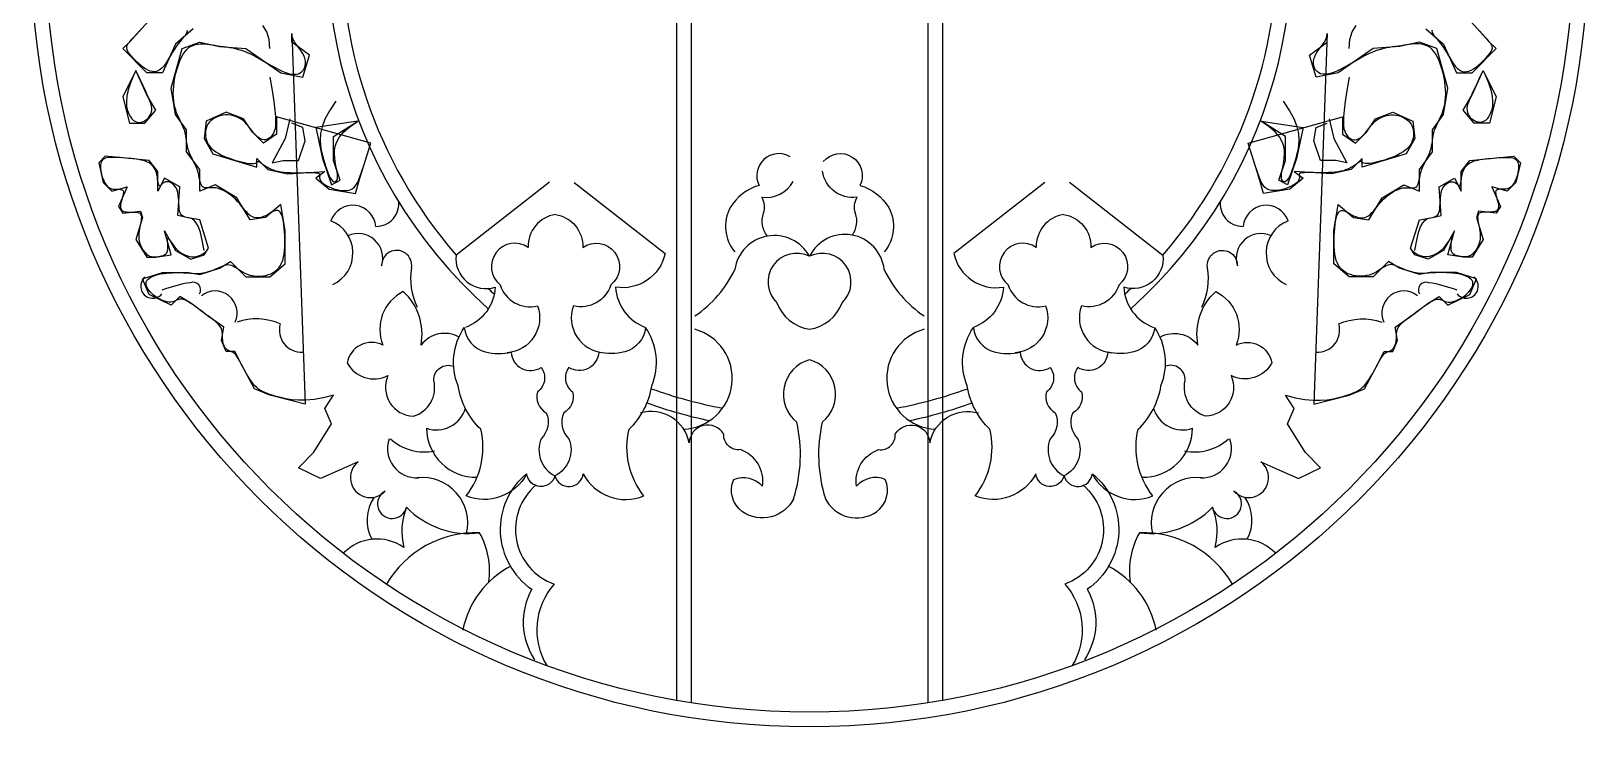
# Model space of a CAD drawing. Header units: metres. Extents: x 618 to 828, y 157 to 367.
# Drawn here: x 617.9 to 828.5, y 156.5 to 250.6 of the extents above; entities that cross this region are included whole.
import ezdxf

# ---------------------------------------------------------------- set-up
doc = ezdxf.new("R2010")
doc.units = ezdxf.units.M
for name, color, linetype in [('3', 3, 'Continuous'), ('4', 4, 'Continuous'), ('7', 7, 'Continuous')]:
    doc.layers.add(name, color=color, linetype=linetype)

msp = doc.modelspace()

# ---------------------------------------------------------------- linework, layer by layer
at = {"layer": '3'}
for p, q in [((705.2, 363.52), (705.2, 160.12)), ((707.2, 363.85), (707.2, 159.78)), ((739.2, 363.85), (739.2, 159.78)), ((741.2, 363.52), (741.2, 160.12))]:
    msp.add_line(p, q, dxfattribs=at)
for points in [[(684.94, 190.78, 0.5), (685.63, 175.16, 0.28), (686.02, 165.62)], [(761.46, 190.78, -0.5), (760.77, 175.16, -0.28), (760.38, 165.62)]]:
    msp.add_lwpolyline(points, format="xyb", dxfattribs=at)
msp.add_circle((723.2, 261.82), 103.28, dxfattribs=at)
for start, end in [(311.72, 228.28), (250.32, 258.06), (281.94, 289.68)]:
    msp.add_arc((723.2, 261.82), 65.28, start, end, dxfattribs=at)
at = {"layer": '4'}
for p, q in [((688.03, 230.2), (675.41, 220.34)), ((691.36, 230.18), (703.67, 220.55)), ((755.04, 230.18), (742.73, 220.55)), ((758.37, 230.2), (770.99, 220.34))]:
    msp.add_line(p, q, dxfattribs=at)
for points in [[(720.58, 233.64, 0.75), (716.38, 229.75, 0.2), (712.49, 226.76, 0.31), (713.09, 220.78)], [(725.06, 232.98, -0.9), (730.02, 229.75, -0.2), (733.91, 226.76, -0.31), (733.31, 220.78)], [(729, 223.05, 0.24), (729.42, 225.99, -0.21), (729.64, 228.16, -0.41), (724.95, 231.69)], [(717.5, 222.91, -0.25), (716.98, 225.99, 0.21), (716.76, 228.16, 0.31), (720.98, 230.3)], [(688.84, 225.83, 0.38), (685.14, 221.39, 0.96), (681.34, 216.32, 0.39), (686.41, 213.47, -0.5), (682.29, 207.14, -0.5)], [(688.84, 225.83, -0.38), (692.54, 221.39, -0.96), (696.34, 216.32, -0.39), (691.27, 213.47, 0.5), (695.39, 207.14, 0.5)], [(757.56, 225.83, 0.38), (753.87, 221.39, 0.96), (750.06, 216.32, 0.39), (755.13, 213.47, -0.5), (751.01, 207.14, -0.5)], [(757.56, 225.83, -0.38), (761.26, 221.39, -0.96), (765.07, 216.32, -0.39), (759.99, 213.47, 0.5), (764.11, 207.14, 0.5)], [(675.41, 220.34, 0.55), (680.7, 216.01, -0.3), (676.65, 210.56, -0.3)], [(703.67, 220.55, -0.4), (696.98, 216.01, 0.3), (701.03, 210.56, 0.3)], [(742.73, 220.55, 0.4), (749.43, 216.01, -0.3), (745.37, 210.56, -0.3)], [(770.99, 220.34, -0.55), (765.7, 216.01, 0.3), (769.75, 210.56, 0.3)], [(770.99, 220.34, -0.55), (765.7, 216.01, 0.3), (769.75, 210.56, 0.3)], [(721.06, 187.43, -0.46), (714.15, 185.63, -0.36), (712.95, 189.98, -0.33), (716.85, 189.08, 0.36), (713.85, 194.03, -0.47), (711.6, 196.14, 0.75), (706.94, 194.93, 0.44), (700.33, 198.99, 0.44)], [(725.34, 187.43, 0.46), (732.25, 185.63, 0.36), (733.45, 189.98, 0.33), (729.55, 189.08, -0.36), (732.55, 194.03, 0.47), (734.8, 196.14, -0.75), (739.46, 194.93, -0.44), (746.07, 198.99, -0.44)], [(686.22, 189.25, 0.58), (688.67, 175.85, 0.33), (687.65, 164.85, 0.33)], [(760.18, 189.25, -0.58), (757.73, 175.85, -0.33), (758.75, 164.85, -0.33)]]:
    msp.add_lwpolyline(points, format="xyb", dxfattribs=at)
for points in [[(678.74, 196.79, -0.16), (675.67, 202.64, -0.25), (676.51, 210.56, 0.31), (679.34, 207.26, 0.12), (682.85, 207.21, 0.57), (686.89, 205.14, -0.42), (686.42, 201.85, 0.36), (687.59, 199.02, -0.31), (686.89, 195.49, 0.39), (688.77, 190.5, -0.83), (684.94, 190.78, -0.39), (676.74, 187.77, 0.23)], [(698.8, 196.79, 0.16), (701.88, 202.64, 0.25), (701.03, 210.56, -0.31), (698.2, 207.26, -0.12), (694.69, 207.21, -0.57), (690.66, 205.14, 0.42), (691.13, 201.85, -0.36), (689.95, 199.02, 0.31), (690.66, 195.49, -0.39), (688.77, 190.5, 0.83), (692.6, 190.78, 0.39), (700.8, 187.77, -0.23)], [(747.6, 196.79, -0.16), (744.52, 202.64, -0.25), (745.37, 210.56, 0.31), (748.2, 207.26, 0.12), (751.71, 207.21, 0.57), (755.75, 205.14, -0.42), (755.27, 201.85, 0.36), (756.45, 199.02, -0.31), (755.75, 195.49, 0.39), (757.63, 190.5, -0.83), (753.8, 190.78, -0.39), (745.6, 187.77, 0.23)], [(767.66, 196.79, 0.16), (770.74, 202.64, 0.25), (769.89, 210.56, -0.31), (767.06, 207.26, -0.12), (763.55, 207.21, -0.57), (759.51, 205.14, 0.42), (759.99, 201.85, -0.36), (758.81, 199.02, 0.31), (759.51, 195.49, -0.39), (757.63, 190.5, 0.83), (761.46, 190.78, 0.39), (769.66, 187.77, -0.23)]]:
    msp.add_lwpolyline(points, format="xyb", close=True, dxfattribs=at)
msp.add_circle((723.2, 261.82), 105.28, dxfattribs=at)
for centre, radius, start, end in [((723.2, 261.82), 63.28, 319.04, 220.96), ((718.45, 217.57), 5.42, 28.85, 171.28), ((727.99, 217.79), 5.35, 6.42, 153.45), ((721.48, 216.7), 3.89, 63.65, 226.07), ((724.93, 216.7), 3.89, 313.93, 116.35), ((698.88, 225.13), 15.73, 304.11, 334.63), ((747.52, 225.13), 15.73, 205.37, 235.89), ((723.2, 261.82), 63.28, 226.64, 227.64), ((723.2, 261.82), 63.28, 312.36, 313.36), ((723.2, 261.82), 63.28, 312.36, 313.36), ((724.05, 215.88), 5.63, 200.56, 261.3), ((722.35, 215.88), 5.63, 278.7, 339.44), ((705.87, 203.67), 6.88, 272.53, 74.61), ((740.53, 203.67), 6.88, 105.39, 267.47), ((724.5, 201.53), 4.84, 105.58, 231.3), ((721.9, 201.53), 4.84, 308.7, 74.42), ((723.2, 261.82), 63.28, 250.24, 259.3), ((723.2, 261.82), 63.28, 280.7, 289.76), ((702.3, 193.35), 19.67, 342.48, 12.91), ((744.1, 193.35), 19.67, 167.09, 197.52)]:
    msp.add_arc(centre, radius, start, end, dxfattribs=at)
at = {"layer": '7'}
for points in [[(639.82, 250.93), (637.45, 248.85), (635.67, 244.99), (633.59, 244.99), (630.32, 248.26), (631.21, 249.15), (634.18, 252.41)], [(639, 250.77), (639.03, 250.63), (639, 250.47), (638.9, 250.28), (638.75, 250.06), (638.55, 249.82), (638.32, 249.54), (638.07, 249.24), (637.81, 248.91), (637.55, 248.55), (637.29, 248.17), (637.04, 247.77), (636.8, 247.37), (636.56, 246.97), (636.33, 246.58), (636.09, 246.22), (635.86, 245.91), (635.62, 245.64), (635.37, 245.43), (635.12, 245.27), (634.87, 245.18), (634.6, 245.14), (634.32, 245.16), (634.02, 245.23), (633.72, 245.36), (633.39, 245.54), (633.05, 245.77), (632.7, 246.03), (632.35, 246.33), (632.02, 246.64), (631.71, 246.97), (631.43, 247.28), (631.19, 247.59), (631.01, 247.86), (630.9, 248.11), (630.85, 248.32), (630.86, 248.53), (630.93, 248.74), (631.06, 248.96), (631.25, 249.2), (631.5, 249.48), (631.81, 249.82), (632.17, 250.21), (632.57, 250.65)], [(650.22, 248.26), (650.22, 248.26), (650.1, 249.49), (649.78, 250.53), (649.27, 251.39)], [(796.18, 248.26), (796.18, 248.26), (796.3, 249.49), (796.62, 250.53), (797.13, 251.39)], [(806.58, 250.93), (808.95, 248.85), (810.73, 244.99), (812.81, 244.99), (816.08, 248.26), (815.19, 249.15), (812.22, 252.41)], [(807.4, 250.77), (807.37, 250.63), (807.4, 250.47), (807.5, 250.28), (807.66, 250.06), (807.85, 249.82), (808.08, 249.54), (808.33, 249.24), (808.59, 248.91), (808.85, 248.55), (809.11, 248.17), (809.36, 247.77), (809.6, 247.37), (809.84, 246.97), (810.07, 246.58), (810.31, 246.22), (810.54, 245.91), (810.78, 245.64), (811.03, 245.43), (811.28, 245.27), (811.54, 245.18), (811.8, 245.14), (812.08, 245.16), (812.38, 245.23), (812.69, 245.36), (813.01, 245.54), (813.35, 245.77), (813.7, 246.03), (814.05, 246.33), (814.38, 246.64), (814.7, 246.97), (814.97, 247.28), (815.21, 247.59), (815.39, 247.86), (815.5, 248.11), (815.56, 248.32), (815.54, 248.53), (815.47, 248.74), (815.34, 248.96), (815.15, 249.2), (814.9, 249.48), (814.59, 249.82), (814.23, 250.21), (813.83, 250.65)], [(658.83, 201.38), (658.83, 201.38), (657.45, 201.02), (656.2, 200.8), (655.08, 200.7), (654.07, 200.7), (653.17, 200.77), (652.38, 200.91), (651.68, 201.07), (651.06, 201.24), (650.52, 201.4), (650.05, 201.55), (649.65, 201.7), (649.29, 201.86), (648.98, 202.03), (648.69, 202.22), (648.43, 202.43), (648.19, 202.67), (647.95, 202.95), (647.72, 203.25), (647.49, 203.58), (647.27, 203.92), (647.06, 204.27), (646.87, 204.62), (646.68, 204.97), (646.51, 205.29), (646.35, 205.59), (646.2, 205.87), (646.06, 206.13), (645.92, 206.36), (645.8, 206.57), (645.67, 206.74), (645.55, 206.9), (645.42, 207.02), (645.29, 207.12), (645.15, 207.2), (645.01, 207.26), (644.88, 207.31), (644.75, 207.36), (644.62, 207.42), (644.49, 207.48), (644.38, 207.57), (644.27, 207.67), (644.17, 207.79), (644.09, 207.94), (644.01, 208.1), (643.95, 208.27), (643.9, 208.46), (643.86, 208.65), (643.83, 208.85), (643.82, 209.06), (643.82, 209.27), (643.81, 209.48), (643.8, 209.69), (643.78, 209.9), (643.74, 210.12), (643.68, 210.33), (643.59, 210.53), (643.46, 210.73), (643.29, 210.93), (643.1, 211.13), (642.89, 211.32), (642.65, 211.52), (642.4, 211.71), (642.13, 211.91), (641.85, 212.11), (641.57, 212.32), (641.29, 212.53), (641.01, 212.74), (640.73, 212.94), (640.45, 213.14), (640.18, 213.34), (639.92, 213.52), (639.68, 213.7), (639.44, 213.86), (639.22, 214), (639.01, 214.12), (638.81, 214.23), (638.62, 214.31), (638.44, 214.36), (638.26, 214.39), (638.09, 214.39), (637.93, 214.36), (637.76, 214.3), (637.59, 214.23), (637.42, 214.15), (637.23, 214.08), (637.03, 214.03), (636.8, 213.99), (636.56, 213.99), (636.29, 214.03), (635.99, 214.11), (635.69, 214.22), (635.38, 214.36), (635.07, 214.52), (634.77, 214.71), (634.49, 214.91), (634.23, 215.13), (634.01, 215.36), (633.82, 215.59), (633.67, 215.82), (633.56, 216.06), (633.49, 216.29), (633.47, 216.51), (633.5, 216.72), (633.59, 216.91), (633.73, 217.09), (633.92, 217.24), (634.15, 217.39), (634.42, 217.51), (634.73, 217.62), (635.07, 217.71), (635.43, 217.79), (635.82, 217.85), (636.21, 217.9), (636.62, 217.93), (637.02, 217.96), (637.42, 217.97), (637.82, 217.98), (638.2, 217.97), (638.55, 217.96), (638.88, 217.95), (639.18, 217.93), (639.46, 217.91), (639.71, 217.89), (639.95, 217.87), (640.19, 217.86), (640.42, 217.86), (640.66, 217.87), (640.91, 217.9), (641.18, 217.95), (641.46, 218.01), (641.76, 218.08), (642.05, 218.17), (642.35, 218.27), (642.64, 218.37), (642.92, 218.48), (643.19, 218.59), (643.44, 218.7), (643.68, 218.81), (643.9, 218.9), (644.12, 218.97), (644.33, 219.03), (644.54, 219.05), (644.75, 219.04), (644.97, 218.99), (645.2, 218.89), (645.44, 218.76), (645.69, 218.6), (645.95, 218.42), (646.23, 218.24), (646.52, 218.06), (646.82, 217.9), (647.15, 217.75), (647.49, 217.64), (647.85, 217.56), (648.21, 217.5), (648.59, 217.48), (648.96, 217.5), (649.32, 217.54), (649.68, 217.6), (650.02, 217.7), (650.34, 217.83), (650.65, 217.98), (650.93, 218.17), (651.19, 218.39), (651.42, 218.64), (651.63, 218.93), (651.8, 219.26), (651.95, 219.63), (652.06, 220.04), (652.15, 220.48), (652.21, 220.95), (652.24, 221.45), (652.25, 221.95), (652.25, 222.47), (652.23, 222.98), (652.2, 223.49), (652.16, 223.98), (652.1, 224.45), (652.04, 224.89), (651.96, 225.28), (651.86, 225.63), (651.75, 225.93), (651.61, 226.15), (651.46, 226.3), (651.28, 226.38), (651.08, 226.38), (650.86, 226.32), (650.63, 226.22), (650.39, 226.1), (650.14, 225.95), (649.88, 225.8), (649.62, 225.66), (649.36, 225.54), (649.11, 225.45), (648.85, 225.39), (648.59, 225.37), (648.34, 225.37), (648.09, 225.43), (647.84, 225.52), (647.6, 225.66), (647.36, 225.85), (647.12, 226.09), (646.88, 226.35), (646.64, 226.64), (646.39, 226.95), (646.13, 227.27), (645.85, 227.58), (645.57, 227.89), (645.26, 228.17), (644.94, 228.44), (644.61, 228.68), (644.27, 228.89), (643.93, 229.08), (643.6, 229.23), (643.26, 229.34), (642.94, 229.42), (642.63, 229.46), (642.34, 229.46), (642.07, 229.46), (641.82, 229.44), (641.59, 229.44), (641.38, 229.46), (641.21, 229.52), (641.06, 229.62), (640.95, 229.78), (640.86, 229.99), (640.78, 230.24), (640.72, 230.53), (640.66, 230.84), (640.6, 231.17), (640.52, 231.51), (640.42, 231.84), (640.29, 232.17), (640.15, 232.49), (639.99, 232.81), (639.82, 233.13), (639.66, 233.44), (639.5, 233.76), (639.35, 234.08), (639.23, 234.41), (639.13, 234.75), (639.06, 235.1), (638.99, 235.44), (638.94, 235.79), (638.89, 236.14), (638.83, 236.48), (638.77, 236.81), (638.69, 237.13), (638.58, 237.44), (638.46, 237.74), (638.32, 238.04), (638.18, 238.33), (638.03, 238.63), (637.88, 238.94), (637.73, 239.26), (637.6, 239.6), (637.47, 239.97), (637.37, 240.36), (637.28, 240.77), (637.21, 241.21), (637.17, 241.67), (637.15, 242.16), (637.16, 242.67), (637.2, 243.21), (637.27, 243.78), (637.37, 244.37), (637.5, 244.95), (637.66, 245.53), (637.84, 246.09), (638.04, 246.61), (638.25, 247.09), (638.49, 247.52), (638.74, 247.87), (639, 248.16), (639.27, 248.4), (639.55, 248.58), (639.84, 248.71), (640.14, 248.81), (640.45, 248.87), (640.77, 248.9), (641.08, 248.91), (641.41, 248.9), (641.74, 248.87), (642.08, 248.83), (642.42, 248.78), (642.78, 248.72), (643.15, 248.66), (643.54, 248.6), (643.93, 248.55), (644.34, 248.49), (644.77, 248.43), (645.21, 248.35), (645.67, 248.25), (646.15, 248.12), (646.64, 247.96), (647.15, 247.76), (647.68, 247.52), (648.22, 247.24), (648.77, 246.94), (649.32, 246.62), (649.86, 246.3), (650.39, 245.99), (650.91, 245.7), (651.41, 245.44), (651.87, 245.22), (652.31, 245.04), (652.73, 244.91), (653.11, 244.83), (653.46, 244.79), (653.78, 244.81), (654.07, 244.87), (654.33, 244.99), (654.55, 245.17), (654.74, 245.39), (654.88, 245.66), (654.98, 245.95), (655.03, 246.27), (655.02, 246.61), (654.95, 246.96), (654.82, 247.32), (654.62, 247.67), (654.38, 248.02), (654.11, 248.37), (653.84, 248.73), (653.59, 249.11), (653.38, 249.49), (653.24, 249.9), (653.19, 250.33), (654.97, 200.2), (650.22, 201.38), (648.14, 202.27), (646.36, 205.54), (645.47, 207.32), (644.28, 207.32), (643.69, 208.8), (643.98, 210.58), (641.9, 212.06), (639.53, 213.84), (638.04, 214.73), (636.86, 213.55), (633.89, 215.03), (632.99, 217.11), (635.67, 218), (639.23, 218), (640.72, 217.7), (643.39, 218.59), (644.87, 219.48), (646.95, 217.4), (650.22, 217.4), (652.3, 219.18), (652.3, 223.63), (651.7, 227.19), (649.62, 225.41), (647.55, 225.12), (645.76, 228.08), (642.79, 229.86), (640.72, 228.97), (640.72, 231.94), (638.93, 234.31), (638.93, 237.28), (637.45, 239.36), (636.86, 242.92), (638.34, 248.26), (640.72, 249.15), (643.39, 248.55), (646.95, 248.26), (651.7, 244.99), (654.67, 244.4), (655.56, 247.37), (653.19, 249.15), (653.19, 250.33)], [(787.57, 201.38), (787.57, 201.38), (788.95, 201.02), (790.2, 200.8), (791.32, 200.7), (792.33, 200.7), (793.23, 200.77), (794.02, 200.91), (794.73, 201.07), (795.34, 201.24), (795.88, 201.4), (796.35, 201.55), (796.75, 201.7), (797.11, 201.86), (797.43, 202.03), (797.71, 202.22), (797.97, 202.43), (798.21, 202.67), (798.45, 202.95), (798.68, 203.25), (798.91, 203.58), (799.13, 203.92), (799.34, 204.27), (799.53, 204.62), (799.72, 204.97), (799.89, 205.29), (800.06, 205.59), (800.2, 205.87), (800.34, 206.13), (800.48, 206.36), (800.6, 206.57), (800.73, 206.74), (800.86, 206.9), (800.98, 207.02), (801.12, 207.12), (801.25, 207.2), (801.39, 207.26), (801.52, 207.31), (801.66, 207.36), (801.78, 207.42), (801.91, 207.48), (802.02, 207.57), (802.13, 207.67), (802.23, 207.79), (802.31, 207.94), (802.39, 208.1), (802.45, 208.27), (802.5, 208.46), (802.54, 208.65), (802.57, 208.85), (802.58, 209.06), (802.59, 209.27), (802.59, 209.48), (802.6, 209.69), (802.62, 209.9), (802.66, 210.12), (802.72, 210.33), (802.82, 210.53), (802.94, 210.73), (803.11, 210.93), (803.3, 211.13), (803.51, 211.32), (803.75, 211.52), (804.01, 211.71), (804.27, 211.91), (804.55, 212.11), (804.83, 212.32), (805.11, 212.53), (805.39, 212.74), (805.67, 212.94), (805.95, 213.14), (806.22, 213.34), (806.48, 213.52), (806.73, 213.7), (806.96, 213.86), (807.18, 214), (807.39, 214.12), (807.59, 214.23), (807.78, 214.31), (807.96, 214.36), (808.14, 214.39), (808.31, 214.39), (808.47, 214.36), (808.64, 214.3), (808.81, 214.23), (808.98, 214.15), (809.17, 214.08), (809.37, 214.03), (809.6, 213.99), (809.84, 213.99), (810.12, 214.03), (810.41, 214.11), (810.71, 214.22), (811.02, 214.36), (811.33, 214.52), (811.63, 214.71), (811.91, 214.91), (812.17, 215.13), (812.39, 215.36), (812.58, 215.59), (812.73, 215.82), (812.84, 216.06), (812.91, 216.29), (812.93, 216.51), (812.9, 216.72), (812.81, 216.91), (812.67, 217.09), (812.49, 217.24), (812.25, 217.39), (811.98, 217.51), (811.67, 217.62), (811.33, 217.71), (810.97, 217.79), (810.59, 217.85), (810.19, 217.9), (809.79, 217.93), (809.38, 217.96), (808.98, 217.97), (808.58, 217.98), (808.21, 217.97), (807.85, 217.96), (807.52, 217.95), (807.22, 217.93), (806.94, 217.91), (806.69, 217.89), (806.45, 217.87), (806.21, 217.86), (805.98, 217.86), (805.74, 217.87), (805.49, 217.9), (805.22, 217.95), (804.94, 218.01), (804.65, 218.08), (804.35, 218.17), (804.05, 218.27), (803.76, 218.37), (803.48, 218.48), (803.21, 218.59), (802.96, 218.7), (802.72, 218.81), (802.5, 218.9), (802.28, 218.97), (802.07, 219.03), (801.86, 219.05), (801.65, 219.04), (801.43, 218.99), (801.2, 218.89), (800.96, 218.76), (800.71, 218.6), (800.45, 218.42), (800.18, 218.24), (799.88, 218.06), (799.58, 217.9), (799.25, 217.75), (798.91, 217.64), (798.55, 217.56), (798.19, 217.5), (797.82, 217.48), (797.45, 217.5), (797.08, 217.54), (796.72, 217.6), (796.38, 217.7), (796.06, 217.83), (795.75, 217.98), (795.47, 218.17), (795.21, 218.39), (794.98, 218.64), (794.77, 218.93), (794.6, 219.26), (794.45, 219.63), (794.34, 220.04), (794.25, 220.48), (794.19, 220.95), (794.16, 221.45), (794.15, 221.95), (794.15, 222.47), (794.17, 222.98), (794.2, 223.49), (794.25, 223.98), (794.3, 224.45), (794.36, 224.89), (794.44, 225.28), (794.54, 225.63), (794.66, 225.93), (794.79, 226.15), (794.95, 226.3), (795.12, 226.38), (795.32, 226.38), (795.54, 226.32), (795.77, 226.22), (796.01, 226.1), (796.26, 225.95), (796.52, 225.8), (796.78, 225.66), (797.04, 225.54), (797.3, 225.45), (797.55, 225.39), (797.81, 225.37), (798.06, 225.37), (798.31, 225.43), (798.56, 225.52), (798.81, 225.66), (799.05, 225.85), (799.28, 226.09), (799.52, 226.35), (799.76, 226.64), (800.01, 226.95), (800.27, 227.27), (800.55, 227.58), (800.84, 227.89), (801.14, 228.17), (801.46, 228.44), (801.79, 228.68), (802.13, 228.89), (802.47, 229.08), (802.8, 229.23), (803.14, 229.34), (803.46, 229.42), (803.77, 229.46), (804.06, 229.46), (804.33, 229.46), (804.58, 229.44), (804.81, 229.44), (805.02, 229.46), (805.19, 229.52), (805.34, 229.62), (805.45, 229.78), (805.54, 229.99), (805.62, 230.24), (805.68, 230.53), (805.74, 230.84), (805.81, 231.17), (805.88, 231.51), (805.98, 231.84), (806.11, 232.17), (806.25, 232.49), (806.41, 232.81), (806.58, 233.13), (806.74, 233.44), (806.9, 233.76), (807.05, 234.08), (807.17, 234.41), (807.27, 234.75), (807.35, 235.1), (807.41, 235.44), (807.46, 235.79), (807.51, 236.14), (807.57, 236.48), (807.63, 236.81), (807.71, 237.13), (807.82, 237.44), (807.94, 237.74), (808.08, 238.04), (808.22, 238.33), (808.37, 238.63), (808.52, 238.94), (808.67, 239.26), (808.8, 239.6), (808.93, 239.97), (809.03, 240.36), (809.12, 240.77), (809.19, 241.21), (809.23, 241.67), (809.25, 242.16), (809.24, 242.67), (809.2, 243.21), (809.13, 243.78), (809.03, 244.37), (808.9, 244.95), (808.74, 245.53), (808.56, 246.09), (808.36, 246.61), (808.15, 247.09), (807.91, 247.52), (807.66, 247.87), (807.4, 248.16), (807.13, 248.4), (806.85, 248.58), (806.56, 248.71), (806.26, 248.81), (805.95, 248.87), (805.64, 248.9), (805.32, 248.91), (804.99, 248.9), (804.66, 248.87), (804.32, 248.83), (803.98, 248.78), (803.62, 248.72), (803.25, 248.66), (802.86, 248.6), (802.47, 248.55), (802.06, 248.49), (801.63, 248.43), (801.19, 248.35), (800.73, 248.25), (800.25, 248.12), (799.76, 247.96), (799.25, 247.76), (798.72, 247.52), (798.18, 247.24), (797.63, 246.94), (797.09, 246.62), (796.54, 246.3), (796.01, 245.99), (795.49, 245.7), (794.99, 245.44), (794.53, 245.22), (794.09, 245.04), (793.68, 244.91), (793.29, 244.83), (792.94, 244.79), (792.62, 244.81), (792.33, 244.87), (792.07, 244.99), (791.85, 245.17), (791.66, 245.39), (791.52, 245.66), (791.42, 245.95), (791.37, 246.27), (791.38, 246.61), (791.45, 246.96), (791.58, 247.32), (791.78, 247.67), (792.02, 248.02), (792.29, 248.37), (792.56, 248.73), (792.81, 249.11), (793.02, 249.49), (793.16, 249.9), (793.21, 250.33), (791.43, 200.2), (796.18, 201.38), (798.26, 202.27), (800.04, 205.54), (800.93, 207.32), (802.12, 207.32), (802.72, 208.8), (802.42, 210.58), (804.5, 212.06), (806.87, 213.84), (808.36, 214.73), (809.55, 213.55), (812.52, 215.03), (813.41, 217.11), (810.73, 218), (807.17, 218), (805.69, 217.7), (803.01, 218.59), (801.53, 219.48), (799.45, 217.4), (796.18, 217.4), (794.1, 219.18), (794.1, 223.63), (794.7, 227.19), (796.78, 225.41), (798.86, 225.12), (800.64, 228.08), (803.61, 229.86), (805.69, 228.97), (805.69, 231.94), (807.47, 234.31), (807.47, 237.28), (808.95, 239.36), (809.55, 242.92), (808.06, 248.26), (805.69, 249.15), (803.01, 248.55), (799.45, 248.26), (794.7, 244.99), (791.73, 244.4), (790.84, 247.37), (793.21, 249.15), (793.21, 250.33)], [(631.81, 244.7), (631.81, 244.7), (631.34, 243.64), (631.03, 242.69), (630.86, 241.85), (630.8, 241.1), (630.84, 240.45), (630.96, 239.9), (631.13, 239.44), (631.34, 239.06), (631.56, 238.77), (631.78, 238.55), (632.02, 238.4), (632.26, 238.32), (632.49, 238.29), (632.73, 238.31), (632.97, 238.37), (633.19, 238.47), (633.41, 238.59), (633.61, 238.74), (633.8, 238.92), (633.95, 239.13), (634.08, 239.35), (634.17, 239.6), (634.23, 239.88), (634.23, 240.17), (634.19, 240.49), (634.09, 240.86), (633.93, 241.29), (633.71, 241.81), (633.42, 242.45), (633.06, 243.23), (632.62, 244.17), (632.1, 245.29), (630.32, 241.73), (631.21, 238.17), (633.29, 238.17), (634.78, 239.95), (633.59, 242.03), (632.1, 245.29)], [(650.22, 244.4), (650.22, 244.4), (650.51, 242.59), (650.73, 241.12), (650.88, 239.95), (650.96, 239.04), (650.99, 238.34), (650.97, 237.81), (650.91, 237.41), (650.81, 237.08), (650.69, 236.81), (650.54, 236.56), (650.37, 236.36), (650.19, 236.2), (649.99, 236.08), (649.79, 235.99), (649.58, 235.95), (649.38, 235.95), (649.18, 235.98), (648.98, 236.06), (648.79, 236.17), (648.6, 236.3), (648.41, 236.46), (648.24, 236.64), (648.06, 236.83), (647.89, 237.03), (647.73, 237.24), (647.56, 237.45), (647.4, 237.66), (647.23, 237.86), (647.05, 238.06), (646.87, 238.26), (646.67, 238.44), (646.46, 238.62), (646.23, 238.78), (645.98, 238.92), (645.71, 239.04), (645.44, 239.15), (645.15, 239.23), (644.85, 239.28), (644.54, 239.31), (644.23, 239.31), (643.91, 239.27), (643.6, 239.21), (643.29, 239.11), (642.99, 238.99), (642.7, 238.85), (642.44, 238.68), (642.21, 238.48), (642, 238.27), (641.84, 238.04), (641.7, 237.79), (641.6, 237.53), (641.54, 237.26), (641.5, 236.99), (641.49, 236.71), (641.51, 236.42), (641.56, 236.14), (641.63, 235.87), (641.72, 235.6), (641.86, 235.33), (642.03, 235.07), (642.26, 234.81), (642.54, 234.56), (642.88, 234.31), (643.29, 234.07), (643.77, 233.83), (644.3, 233.6), (644.87, 233.39), (645.44, 233.2), (646.01, 233.03), (646.55, 232.89), (647.03, 232.79), (647.45, 232.73), (647.77, 232.72), (648.02, 232.74), (648.21, 232.78), (648.34, 232.84), (648.44, 232.9), (648.53, 232.95), (648.6, 232.98), (648.68, 232.98), (648.79, 232.94), (648.92, 232.87), (649.06, 232.77), (649.23, 232.65), (649.43, 232.51), (649.64, 232.37), (649.87, 232.23), (650.12, 232.09), (650.39, 231.97), (650.68, 231.86), (650.99, 231.76), (651.33, 231.68), (651.7, 231.61), (652.1, 231.56), (652.53, 231.52), (652.99, 231.5), (653.49, 231.48), (654.01, 231.48), (654.53, 231.48), (655.04, 231.49), (655.52, 231.49), (655.95, 231.49), (656.32, 231.48), (656.6, 231.45), (656.8, 231.4), (656.91, 231.34), (656.97, 231.26), (656.98, 231.16), (656.97, 231.05), (656.94, 230.93), (656.93, 230.8), (656.95, 230.66), (657.01, 230.5), (657.11, 230.34), (657.26, 230.18), (657.44, 230.02), (657.67, 229.86), (657.92, 229.7), (658.21, 229.56), (658.53, 229.42), (658.88, 229.3), (659.25, 229.2), (659.62, 229.12), (660, 229.07), (660.37, 229.06), (660.73, 229.09), (661.06, 229.17), (661.35, 229.3), (661.62, 229.49), (661.85, 229.78), (662.09, 230.19), (662.34, 230.78), (662.62, 231.56), (662.96, 232.59), (663.37, 233.89), (663.88, 235.5), (651.11, 239.06), (651.11, 236.69), (649.33, 235.5), (647.84, 236.98), (646.65, 238.76), (644.28, 239.65), (641.61, 238.47), (641.31, 236.09), (642.5, 234.02), (648.44, 232.24), (648.44, 233.42), (649.92, 231.94), (652.59, 231.35), (657.64, 231.64), (656.45, 230.75), (658.24, 229.27), (661.8, 228.68), (662.39, 230.75), (663.88, 235.5)], [(796.18, 244.4), (796.18, 244.4), (795.89, 242.59), (795.67, 241.12), (795.53, 239.95), (795.44, 239.04), (795.41, 238.34), (795.43, 237.81), (795.49, 237.41), (795.59, 237.08), (795.71, 236.81), (795.86, 236.56), (796.03, 236.36), (796.21, 236.2), (796.41, 236.08), (796.61, 235.99), (796.82, 235.95), (797.02, 235.95), (797.23, 235.98), (797.42, 236.06), (797.62, 236.17), (797.8, 236.3), (797.99, 236.46), (798.17, 236.64), (798.34, 236.83), (798.51, 237.03), (798.67, 237.24), (798.84, 237.45), (799, 237.66), (799.17, 237.86), (799.35, 238.06), (799.53, 238.26), (799.73, 238.44), (799.94, 238.62), (800.18, 238.78), (800.42, 238.92), (800.69, 239.04), (800.97, 239.15), (801.25, 239.23), (801.55, 239.28), (801.86, 239.31), (802.17, 239.31), (802.49, 239.27), (802.8, 239.21), (803.12, 239.11), (803.42, 238.99), (803.7, 238.85), (803.96, 238.68), (804.2, 238.48), (804.4, 238.27), (804.57, 238.04), (804.7, 237.79), (804.8, 237.53), (804.86, 237.26), (804.9, 236.99), (804.91, 236.71), (804.89, 236.42), (804.84, 236.14), (804.78, 235.87), (804.68, 235.6), (804.54, 235.33), (804.37, 235.07), (804.14, 234.81), (803.86, 234.56), (803.52, 234.31), (803.11, 234.07), (802.63, 233.83), (802.1, 233.6), (801.54, 233.39), (800.96, 233.2), (800.39, 233.03), (799.85, 232.89), (799.37, 232.79), (798.95, 232.73), (798.63, 232.72), (798.38, 232.74), (798.19, 232.78), (798.06, 232.84), (797.96, 232.9), (797.88, 232.95), (797.8, 232.98), (797.72, 232.98), (797.61, 232.94), (797.49, 232.87), (797.34, 232.77), (797.17, 232.65), (796.98, 232.51), (796.76, 232.37), (796.53, 232.23), (796.28, 232.09), (796.01, 231.97), (795.72, 231.86), (795.41, 231.76), (795.07, 231.68), (794.7, 231.61), (794.31, 231.56), (793.88, 231.52), (793.41, 231.5), (792.91, 231.48), (792.39, 231.48), (791.87, 231.48), (791.36, 231.49), (790.88, 231.49), (790.45, 231.49), (790.09, 231.48), (789.8, 231.45), (789.6, 231.4), (789.49, 231.34), (789.43, 231.26), (789.42, 231.16), (789.44, 231.05), (789.46, 230.93), (789.47, 230.8), (789.45, 230.66), (789.39, 230.5), (789.29, 230.34), (789.14, 230.18), (788.96, 230.02), (788.73, 229.86), (788.48, 229.7), (788.19, 229.56), (787.87, 229.42), (787.52, 229.3), (787.16, 229.2), (786.78, 229.12), (786.4, 229.07), (786.03, 229.06), (785.68, 229.09), (785.34, 229.17), (785.05, 229.3), (784.79, 229.49), (784.55, 229.78), (784.31, 230.19), (784.06, 230.78), (783.78, 231.56), (783.44, 232.59), (783.03, 233.89), (782.52, 235.5), (795.29, 239.06), (795.29, 236.69), (797.07, 235.5), (798.56, 236.98), (799.75, 238.76), (802.12, 239.65), (804.79, 238.47), (805.09, 236.09), (803.9, 234.02), (797.96, 232.24), (797.96, 233.42), (796.48, 231.94), (793.81, 231.35), (788.76, 231.64), (789.95, 230.75), (788.16, 229.27), (784.6, 228.68), (784.01, 230.75), (782.52, 235.5)], [(814.59, 244.7), (814.59, 244.7), (815.06, 243.64), (815.37, 242.69), (815.55, 241.85), (815.6, 241.1), (815.56, 240.45), (815.44, 239.9), (815.27, 239.44), (815.06, 239.06), (814.85, 238.77), (814.62, 238.55), (814.38, 238.4), (814.15, 238.32), (813.91, 238.29), (813.67, 238.31), (813.44, 238.37), (813.21, 238.47), (812.99, 238.59), (812.79, 238.74), (812.61, 238.92), (812.45, 239.13), (812.32, 239.35), (812.23, 239.6), (812.18, 239.88), (812.17, 240.17), (812.21, 240.49), (812.31, 240.86), (812.47, 241.29), (812.7, 241.81), (812.98, 242.45), (813.35, 243.23), (813.78, 244.17), (814.3, 245.29), (816.08, 241.73), (815.19, 238.17), (813.11, 238.17), (811.62, 239.95), (812.81, 242.03), (814.3, 245.29)], [(659.13, 241.14), (659.13, 241.14), (658.27, 239.87), (657.66, 238.73), (657.27, 237.7), (657.06, 236.78), (657, 235.95), (657.05, 235.19), (657.17, 234.5), (657.32, 233.87), (657.48, 233.28), (657.63, 232.73), (657.78, 232.23), (657.94, 231.79), (658.09, 231.39), (658.24, 231.05), (658.38, 230.77), (658.53, 230.56), (658.68, 230.4), (658.82, 230.31), (658.96, 230.27), (659.08, 230.29), (659.19, 230.36), (659.28, 230.47), (659.34, 230.62), (659.37, 230.8), (659.38, 231.02), (659.35, 231.28), (659.31, 231.56), (659.25, 231.88), (659.18, 232.24), (659.11, 232.62), (659.04, 233.04), (658.98, 233.5), (658.94, 233.99), (658.94, 234.51), (659.04, 235.08), (659.26, 235.68), (659.64, 236.32), (660.21, 236.99), (661.02, 237.71), (662.1, 238.47), (656.45, 237.58), (657.35, 233.42), (658.53, 229.86), (659.72, 230.46), (658.83, 233.13), (658.83, 236.39), (662.1, 238.47)], [(787.27, 241.14), (787.27, 241.14), (788.14, 239.87), (788.74, 238.73), (789.13, 237.7), (789.34, 236.78), (789.4, 235.95), (789.35, 235.19), (789.23, 234.5), (789.08, 233.87), (788.92, 233.28), (788.77, 232.73), (788.62, 232.23), (788.46, 231.79), (788.31, 231.39), (788.17, 231.05), (788.02, 230.77), (787.87, 230.56), (787.72, 230.4), (787.58, 230.31), (787.44, 230.27), (787.32, 230.29), (787.21, 230.36), (787.12, 230.47), (787.06, 230.62), (787.03, 230.8), (787.02, 231.02), (787.05, 231.28), (787.09, 231.56), (787.15, 231.88), (787.22, 232.24), (787.29, 232.62), (787.36, 233.04), (787.42, 233.5), (787.47, 233.99), (787.46, 234.51), (787.36, 235.08), (787.14, 235.68), (786.77, 236.32), (786.19, 236.99), (785.38, 237.71), (784.3, 238.47), (789.95, 237.58), (789.06, 233.42), (787.87, 229.86), (786.68, 230.46), (787.57, 233.13), (787.57, 236.39), (784.3, 238.47)], [(652.89, 238.76), (652.3, 236.09), (650.52, 232.83), (652, 233.13), (654.08, 233.13), (654.97, 235.8), (654.67, 237.58), (653.19, 238.17)], [(793.51, 238.76), (794.1, 236.09), (795.89, 232.83), (794.4, 233.13), (792.32, 233.13), (791.43, 235.8), (791.73, 237.58), (793.21, 238.17)], [(641.31, 220.96), (641.31, 220.96), (641.07, 222.34), (640.82, 223.39), (640.54, 224.16), (640.26, 224.69), (639.98, 225.03), (639.7, 225.23), (639.43, 225.33), (639.18, 225.39), (638.95, 225.44), (638.75, 225.49), (638.56, 225.55), (638.4, 225.63), (638.26, 225.74), (638.15, 225.89), (638.06, 226.07), (637.99, 226.3), (637.95, 226.59), (637.92, 226.92), (637.9, 227.28), (637.88, 227.66), (637.85, 228.04), (637.81, 228.43), (637.74, 228.79), (637.65, 229.12), (637.52, 229.42), (637.36, 229.67), (637.18, 229.88), (636.98, 230.04), (636.77, 230.17), (636.56, 230.24), (636.36, 230.27), (636.16, 230.26), (635.99, 230.2), (635.83, 230.11), (635.69, 230.01), (635.56, 229.9), (635.45, 229.8), (635.36, 229.72), (635.28, 229.69), (635.22, 229.72), (635.17, 229.8), (635.13, 229.95), (635.1, 230.15), (635.07, 230.38), (635.03, 230.63), (634.99, 230.91), (634.94, 231.18), (634.88, 231.45), (634.79, 231.7), (634.69, 231.93), (634.57, 232.14), (634.42, 232.34), (634.26, 232.51), (634.07, 232.67), (633.87, 232.81), (633.64, 232.93), (633.39, 233.03), (633.11, 233.12), (632.82, 233.19), (632.51, 233.25), (632.18, 233.3), (631.84, 233.35), (631.48, 233.39), (631.11, 233.42), (630.74, 233.46), (630.36, 233.5), (629.98, 233.53), (629.62, 233.55), (629.26, 233.56), (628.93, 233.56), (628.62, 233.55), (628.34, 233.52), (628.1, 233.48), (627.89, 233.41), (627.72, 233.32), (627.58, 233.21), (627.47, 233.08), (627.39, 232.93), (627.33, 232.74), (627.3, 232.53), (627.3, 232.3), (627.31, 232.04), (627.34, 231.77), (627.4, 231.49), (627.46, 231.21), (627.55, 230.93), (627.64, 230.66), (627.75, 230.41), (627.86, 230.18), (627.99, 229.97), (628.13, 229.79), (628.27, 229.64), (628.43, 229.5), (628.6, 229.4), (628.79, 229.32), (628.99, 229.27), (629.2, 229.25), (629.41, 229.24), (629.62, 229.24), (629.83, 229.24), (630.01, 229.23), (630.17, 229.19), (630.29, 229.13), (630.37, 229.02), (630.4, 228.87), (630.39, 228.68), (630.35, 228.45), (630.29, 228.2), (630.22, 227.94), (630.14, 227.68), (630.07, 227.43), (630.02, 227.19), (630, 226.99), (630.01, 226.8), (630.04, 226.65), (630.1, 226.51), (630.19, 226.41), (630.3, 226.32), (630.45, 226.25), (630.62, 226.21), (630.82, 226.18), (631.04, 226.16), (631.27, 226.16), (631.5, 226.16), (631.74, 226.16), (631.96, 226.15), (632.17, 226.14), (632.35, 226.11), (632.5, 226.06), (632.62, 225.99), (632.71, 225.9), (632.78, 225.79), (632.82, 225.65), (632.83, 225.49), (632.82, 225.29), (632.8, 225.07), (632.75, 224.81), (632.69, 224.53), (632.63, 224.22), (632.57, 223.9), (632.52, 223.57), (632.49, 223.23), (632.48, 222.88), (632.5, 222.55), (632.55, 222.22), (632.64, 221.9), (632.75, 221.6), (632.89, 221.32), (633.04, 221.07), (633.2, 220.84), (633.37, 220.64), (633.54, 220.47), (633.7, 220.34), (633.87, 220.24), (634.03, 220.17), (634.19, 220.13), (634.36, 220.11), (634.54, 220.1), (634.73, 220.11), (634.92, 220.12), (635.13, 220.15), (635.35, 220.18), (635.57, 220.22), (635.77, 220.29), (635.96, 220.38), (636.13, 220.51), (636.26, 220.67), (636.36, 220.87), (636.41, 221.11), (636.43, 221.38), (636.42, 221.66), (636.4, 221.94), (636.37, 222.2), (636.35, 222.41), (636.34, 222.57), (636.36, 222.65), (636.42, 222.64), (636.5, 222.55), (636.62, 222.4), (636.77, 222.21), (636.94, 221.97), (637.13, 221.72), (637.33, 221.46), (637.55, 221.21), (637.78, 220.98), (638.01, 220.78), (638.26, 220.6), (638.51, 220.45), (638.78, 220.32), (639.05, 220.22), (639.33, 220.16), (639.63, 220.12), (639.93, 220.12), (640.23, 220.16), (640.54, 220.23), (640.84, 220.34), (641.13, 220.5), (641.41, 220.7), (641.67, 220.95), (641.9, 221.26), (640.72, 225.12), (638.93, 225.41), (637.75, 225.71), (638.04, 229.57), (635.96, 230.75), (635.07, 228.97), (635.07, 231.64), (633.89, 233.13), (631.21, 233.42), (627.95, 233.72), (627.06, 232.83), (627.65, 230.16), (628.84, 228.97), (630.92, 229.57), (629.73, 226.9), (630.32, 226.01), (632.7, 226.3), (632.99, 225.41), (632.1, 222.45), (633.59, 220.07), (634.78, 220.07), (636.86, 220.37), (635.96, 223.63), (637.45, 220.96), (639.53, 219.78), (641.31, 220.37), (641.9, 221.26)], [(805.09, 220.96), (805.09, 220.96), (805.33, 222.34), (805.58, 223.39), (805.86, 224.16), (806.14, 224.69), (806.42, 225.03), (806.7, 225.23), (806.97, 225.33), (807.22, 225.39), (807.45, 225.44), (807.66, 225.49), (807.84, 225.55), (808, 225.63), (808.14, 225.74), (808.25, 225.89), (808.34, 226.07), (808.41, 226.3), (808.45, 226.59), (808.48, 226.92), (808.5, 227.28), (808.53, 227.66), (808.55, 228.04), (808.6, 228.43), (808.66, 228.79), (808.75, 229.12), (808.88, 229.42), (809.04, 229.67), (809.22, 229.88), (809.42, 230.04), (809.63, 230.17), (809.84, 230.24), (810.05, 230.27), (810.24, 230.26), (810.42, 230.2), (810.57, 230.11), (810.72, 230.01), (810.84, 229.9), (810.95, 229.8), (811.04, 229.72), (811.12, 229.69), (811.18, 229.72), (811.23, 229.8), (811.27, 229.95), (811.3, 230.15), (811.33, 230.38), (811.37, 230.63), (811.41, 230.91), (811.46, 231.18), (811.53, 231.45), (811.61, 231.7), (811.71, 231.93), (811.83, 232.14), (811.98, 232.34), (812.14, 232.51), (812.33, 232.67), (812.53, 232.81), (812.76, 232.93), (813.02, 233.03), (813.29, 233.12), (813.58, 233.19), (813.9, 233.25), (814.22, 233.3), (814.57, 233.35), (814.92, 233.39), (815.29, 233.42), (815.66, 233.46), (816.04, 233.5), (816.42, 233.53), (816.78, 233.55), (817.14, 233.56), (817.47, 233.56), (817.78, 233.55), (818.06, 233.52), (818.3, 233.48), (818.51, 233.41), (818.68, 233.32), (818.82, 233.21), (818.93, 233.08), (819.01, 232.93), (819.07, 232.74), (819.1, 232.53), (819.11, 232.3), (819.09, 232.04), (819.06, 231.77), (819.01, 231.49), (818.94, 231.21), (818.85, 230.93), (818.76, 230.66), (818.65, 230.41), (818.54, 230.18), (818.41, 229.97), (818.27, 229.79), (818.13, 229.64), (817.97, 229.5), (817.8, 229.4), (817.61, 229.32), (817.42, 229.27), (817.21, 229.25), (816.99, 229.24), (816.78, 229.24), (816.57, 229.24), (816.39, 229.23), (816.23, 229.19), (816.11, 229.13), (816.03, 229.02), (816, 228.87), (816.01, 228.68), (816.05, 228.45), (816.11, 228.2), (816.18, 227.94), (816.26, 227.68), (816.33, 227.43), (816.38, 227.19), (816.4, 226.99), (816.39, 226.8), (816.36, 226.65), (816.3, 226.51), (816.21, 226.41), (816.1, 226.32), (815.95, 226.25), (815.78, 226.21), (815.58, 226.18), (815.37, 226.16), (815.13, 226.16), (814.9, 226.16), (814.66, 226.16), (814.44, 226.15), (814.23, 226.14), (814.05, 226.11), (813.9, 226.06), (813.78, 225.99), (813.69, 225.9), (813.62, 225.79), (813.58, 225.65), (813.57, 225.49), (813.58, 225.29), (813.6, 225.07), (813.65, 224.81), (813.71, 224.53), (813.77, 224.22), (813.83, 223.9), (813.88, 223.57), (813.91, 223.23), (813.92, 222.88), (813.9, 222.55), (813.85, 222.22), (813.76, 221.9), (813.65, 221.6), (813.51, 221.32), (813.36, 221.07), (813.2, 220.84), (813.03, 220.64), (812.86, 220.47), (812.7, 220.34), (812.53, 220.24), (812.37, 220.17), (812.21, 220.13), (812.04, 220.11), (811.86, 220.1), (811.67, 220.11), (811.48, 220.12), (811.27, 220.15), (811.05, 220.18), (810.84, 220.22), (810.63, 220.29), (810.44, 220.38), (810.27, 220.51), (810.14, 220.67), (810.04, 220.87), (809.99, 221.11), (809.97, 221.38), (809.98, 221.66), (810, 221.94), (810.03, 222.2), (810.06, 222.41), (810.06, 222.57), (810.04, 222.65), (809.99, 222.64), (809.9, 222.55), (809.78, 222.4), (809.63, 222.21), (809.46, 221.97), (809.28, 221.72), (809.07, 221.46), (808.85, 221.21), (808.63, 220.98), (808.39, 220.78), (808.14, 220.6), (807.89, 220.45), (807.62, 220.32), (807.35, 220.22), (807.07, 220.16), (806.77, 220.12), (806.47, 220.12), (806.17, 220.16), (805.86, 220.23), (805.56, 220.34), (805.27, 220.5), (804.99, 220.7), (804.73, 220.95), (804.5, 221.26), (805.69, 225.12), (807.47, 225.41), (808.66, 225.71), (808.36, 229.57), (810.44, 230.75), (811.33, 228.97), (811.33, 231.64), (812.52, 233.13), (815.19, 233.42), (818.46, 233.72), (819.35, 232.83), (818.75, 230.16), (817.56, 228.97), (815.49, 229.57), (816.67, 226.9), (816.08, 226.01), (813.7, 226.3), (813.41, 225.41), (814.3, 222.45), (812.81, 220.07), (811.62, 220.07), (809.55, 220.37), (810.44, 223.63), (808.95, 220.96), (806.87, 219.78), (805.09, 220.37), (804.5, 221.26)], [(662.17, 192.4), (659.72, 191.3), (657.05, 190.11), (654.08, 191.59), (656.16, 193.67), (658.53, 197.53), (657.64, 199.6), (658.83, 201.38)], [(784.23, 192.4), (786.68, 191.3), (789.35, 190.11), (792.32, 191.59), (790.24, 193.67), (787.87, 197.53), (788.76, 199.6), (787.57, 201.38)]]:
    msp.add_lwpolyline(points, dxfattribs=at)
for points in [[(669.38, 218.64, 1.09), (665.32, 218.89, 1.09)], [(777.02, 218.64, -1.09), (781.08, 218.89, -1.09)], [(675.8, 209.26, 0.37), (670.66, 208.18, 0.26), (668.25, 215.41, 0.39), (665.49, 208.18, 0.5), (660.66, 205.77, 0.41), (666.18, 204.05, 0.53), (669.63, 198.54, 0.4), (672.38, 203.36, -0.55), (675.07, 205.3)], [(770.61, 209.26, -0.37), (775.74, 208.18, -0.26), (778.15, 215.41, -0.39), (780.91, 208.18, -0.5), (785.74, 205.77, -0.41), (780.22, 204.05, -0.53), (776.78, 198.54, -0.4), (774.02, 203.36, 0.55), (771.33, 205.3)], [(651.61, 211.03, 0.19), (645.77, 211.29, 0.19)], [(794.79, 211.03, -0.19), (800.63, 211.29, -0.19)]]:
    msp.add_lwpolyline(points, format="xyb", dxfattribs=at)
for centre, radius, start, end in [((664.61, 227.26), 3.04, 268.99, 9.75), ((781.79, 227.26), 3.04, 170.25, 271.01), ((661.43, 223.94), 3.14, 5.05, 160.71), ((784.97, 223.94), 3.14, 19.29, 174.95), ((656.75, 220.61), 4.69, 294.84, 68.54), ((662.13, 219.9), 3.35, 342.48, 114.31), ((784.27, 219.9), 3.35, 65.69, 197.52), ((789.65, 220.61), 4.69, 111.46, 245.16), ((634.37, 216.13), 1.62, 129.9, 320.16), ((677.75, 217.12), 8.5, 169.69, 206.59), ((768.66, 217.12), 8.5, 333.41, 10.31), ((812.03, 216.13), 1.62, 219.84, 50.1), ((642.43, 197.68), 19.17, 99.02, 110.82), ((639.81, 215.64), 1.04, 328.29, 111.38), ((642.81, 212.52), 2.97, 335.49, 128.81), ((803.59, 212.52), 2.97, 51.19, 204.51), ((806.59, 215.64), 1.04, 68.62, 211.71), ((803.97, 197.68), 19.17, 69.18, 80.98), ((654.46, 210.19), 2.97, 163.62, 273.76), ((791.94, 210.19), 2.97, 266.24, 16.38), ((672.76, 200.74), 4.05, 250.39, 344.17), ((773.64, 200.74), 4.05, 195.83, 289.61), ((678.06, 196.96), 6.65, 180.33, 271.5), ((768.35, 196.96), 6.65, 268.5, 359.67), ((670.08, 194.19), 3.97, 161.03, 273.4), ((671.13, 200.65), 6.93, 228.22, 281.3), ((775.27, 200.65), 6.93, 258.7, 311.78), ((776.32, 194.19), 3.97, 266.6, 18.97), ((663.8, 190.25), 2.7, 127.1, 317.5), ((782.6, 190.25), 2.7, 222.5, 52.9), ((670.79, 184.09), 6.18, 346.73, 96.06), ((775.61, 184.09), 6.18, 83.94, 193.27), ((668.92, 184.48), 5.57, 146.02, 207.51), ((666.76, 186.69), 1.98, 119.15, 347.16), ((779.65, 186.69), 1.98, 192.84, 60.85), ((777.48, 184.48), 5.57, 332.49, 33.98), ((676.77, 182.98), 8.72, 158.01, 194.36), ((677.07, 194.34), 11.65, 223.99, 277.48), ((769.33, 194.34), 11.65, 262.52, 316.01), ((769.63, 182.98), 8.72, 345.64, 21.99), ((664.71, 175.57), 6.37, 55.41, 135.76), ((678.11, 168.76), 14.04, 88.07, 149.76), ((669.2, 177.56), 10.74, 352.44, 29.13), ((777.2, 177.56), 10.74, 150.87, 187.56), ((768.29, 168.76), 14.04, 30.24, 91.93), ((781.69, 175.57), 6.37, 44.24, 124.59), ((688.58, 167.17), 12.52, 117.4, 168.8), ((757.82, 167.17), 12.52, 11.2, 62.6)]:
    msp.add_arc(centre, radius, start, end, dxfattribs=at)

doc.saveas('drawing.dxf')
